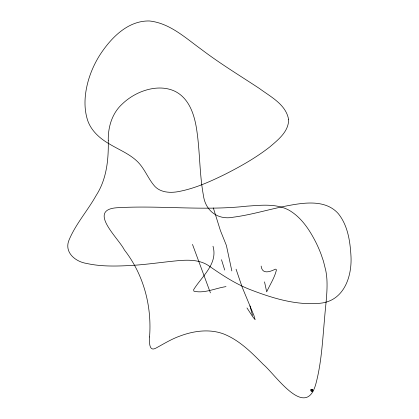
<?xml version="1.0" encoding="UTF-8"?>
<svg xmlns="http://www.w3.org/2000/svg" width="419" height="419" viewBox="0 0 419 419"><rect width="100%" height="100%" fill="white"/><g stroke="black" fill="none" stroke-linecap="round" stroke-linejoin="round"><path stroke-width="0.63" d="M312.825 390.843L312.831 390.765A1.184 1.152 24.1 0 0 312.605 390.021A0.571 0.555 24 0 0 312.454 389.864L311.966 389.806M312.82 390.885L312.747 391.529A0.869 0.843 24.5 0 1 312.705 391.692L312.574 391.76A1.472 1.43 24.4 0 1 312.349 391.566L312.239 391.466M225.993 286.622C215.528 288.141 204.53 293.709 193.939 291.215L193.615 289.728C201.78 276.336 218.152 263.939 212.993 246.215M311.092 389.785L310.977 389.78A1.807 1.755 24.3 0 0 310.531 389.78L310.552 389.974M311.883 391.173L312.171 391.393M312.097 389.591L312.543 390.021M311.993 389.497L311.914 389.424A1.865 1.812 23.9 0 0 311.731 389.267M246.98 307.939L252.715 316.717L255.14 319.734L253.909 315.439L242.135 287.088L236.065 269.187M192.489 244.408L210.411 292.876M261.126 266.086C262.158 274.827 270.234 271.711 275.351 269.176L276.121 269.307L276.383 270.14C274.529 277.876 269.977 284.674 266.683 291.844L264.53 281.867M221.499 259.707L224.72 270.061M213.334 207.95L220.404 230.555L226.391 245.45L231.838 270.931M249.949 305.896L252.51 315.334M311.102 391.11L311.045 390.759A1.938 1.886 24 0 0 310.725 390.23M311.642 390.314A0.545 0.534 24 0 0 311.506 390.209L311.458 390.178A0.691 0.676 23.5 0 1 311.296 390.058A0.629 0.613 23.6 0 1 311.322 389.445M312.543 390.126A1.341 1.304 23.3 0 1 312.071 390.429M311.307 391.231A0.728 0.707 24.7 0 1 311.888 391.142M149.567 336.965C149.389 340.982 148.672 352.128 155.721 348.22C163.672 343.92 171.387 339.076 179.961 336.048C193.756 330.842 209.458 328.695 223.584 333.927C239.359 340.16 251.573 352.515 263.258 364.378C275.519 374.623 306.263 421.147 316.062 383.128C321.598 361.974 322.567 339.992 324.594 318.309C325.516 305.43 327.606 292.567 326.92 279.625A84.261 78.489 -14 0 0 325.825 270.768L323.458 261.231L321.064 254.218A150.809 139.841 -27.9 0 0 316.293 243.156C309.866 230.366 301.649 217.519 288.979 210.17C276.032 203.262 260.822 205.258 246.781 206.169C204.095 210.972 161.168 205.32 118.43 207.667C85.764 208.908 118.629 238.181 124.323 249.86C143.628 274.555 151.935 305.917 149.567 336.965M288.612 119.666C288.691 131.603 278.09 139.815 269.857 146.886C255.988 157.733 240.59 166.427 224.914 174.367C210.511 181.432 195.683 188.136 179.877 191.315C170.784 193.274 159.571 192.944 153.501 184.789C147.792 177.656 144.487 168.831 138.081 162.211C130.084 154.051 119.179 149.897 109.563 144.063C99.324 138.291 89.839 129.67 86.906 117.865C83.617 105.735 84.9 92.819 88.247 80.846A121.431 100.303 -14.9 0 1 92.971 67.873A118.043 97.418 -15.1 0 1 99.602 55.413C110.6 38.354 127.512 20.505 149.394 20.971C169.857 23.118 185.591 38.04 201.586 49.542C220.132 63.667 240.108 75.729 259.534 88.571C270.711 96.857 286.151 104.572 288.612 119.666M108.259 140.286C108.647 159.33 106.756 179.117 96.124 195.505C87.733 210.521 76.022 223.62 69.25 239.527C63.625 251.987 75.116 261.639 86.482 263.415C100.785 266.62 115.581 266.28 130.136 265.52C146.854 264.614 163.405 261.938 180.076 260.508C189.624 259.811 199.894 260 208.196 265.395C221.792 274.848 235.64 284.145 251.248 290.011C273.251 298.417 296.778 305.608 320.593 303.204C343.758 300.701 351.923 277.053 351.012 256.779C350.195 241.815 348.016 225.736 338.332 213.69C325.867 199.559 305.053 202.487 288.529 205.551C270.098 208.971 252.138 214.717 233.524 217.162C218 220.384 205.315 210.898 203.388 195.238C199.502 174.32 199.994 152.904 197.003 131.87C194.95 116.692 190.2 99.403 175.661 91.63C164.154 85.806 150.4 87.639 138.988 92.73A51.987 43.639 -19.4 0 0 122.149 104.106C112.093 113.287 108.018 126.983 108.259 140.286"/></g></svg>
